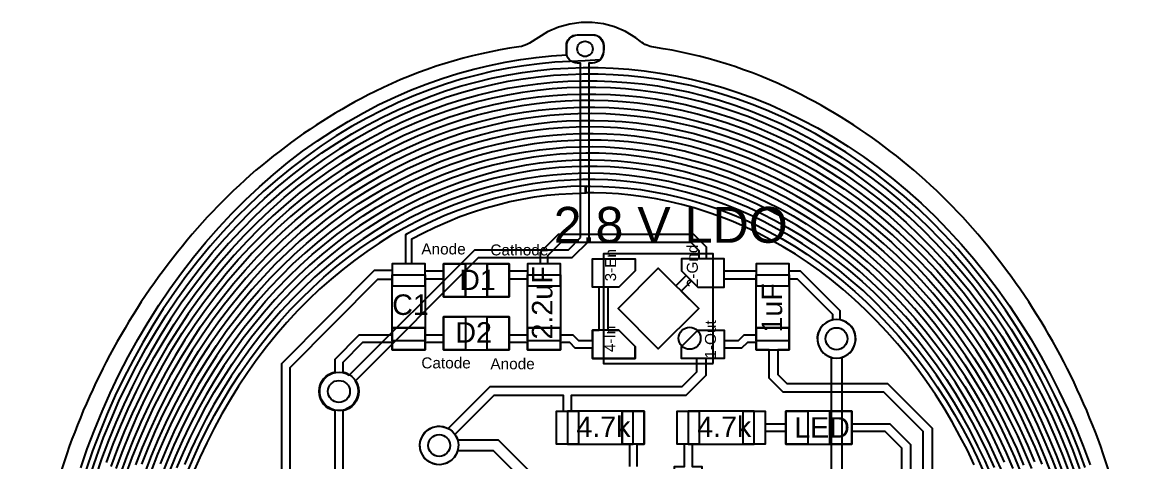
# Model space of a CAD drawing. Header units: millimetres. Extents: x 3.6 to 13.8, y 3.2 to 20.3.
# Drawn here: x 3.55 to 13.8, y 16.33 to 20.32 of the extents above; entities that cross this region are included whole.
import ezdxf

# ---------------------------------------------------------------- set-up
doc = ezdxf.new("R2010")
doc.units = ezdxf.units.MM
for name, color, linetype in [('BoardOutline', 30, 'Continuous'), ('BottomLayer', 2, 'Continuous'), ('DrillUnplated', 6, 'Continuous'), ('LayOut_Top', 4, 'Continuous'), ('Top Exposing Pad', 91, 'Continuous')]:
    doc.layers.add(name, color=color, linetype=linetype)
doc.layers.add('TopLayer', color=3, linetype='Continuous', lineweight=25)
doc.styles.get("Standard").update_dxf_attribs({"font": 'arial.ttf'})

msp = doc.modelspace()

# ---------------------------------------------------------------- linework, layer by layer
at = {"layer": 'BoardOutline'}
msp.add_lwpolyline([(13.803, 13.994, 0.083285), (13.4, 16.395, 0.09084), (12.302, 18.342, 0.104065), (10.59, 19.695, 0.078851), (9.305, 20.098, -0.137027), (9.182, 20.152), (9.142, 20.185), (9.048, 20.242), (8.948, 20.283), (8.845, 20.31), (8.743, 20.323), (8.642, 20.323), (8.54, 20.309), (8.437, 20.28), (8.337, 20.237), (8.171, 20.135, -0.102209), (8.075, 20.101, 0.080321), (6.765, 19.695, 0.104065), (5.054, 18.342, 0.09084), (3.956, 16.395, 0.083285), (3.553, 13.994, 0.083285)], format="xyb", dxfattribs=at)
at = {"layer": 'BottomLayer'}
for points in [[(8.638, 18.364), (8.638, 19.954), (8.608, 19.954, -0.414214), (8.508, 20.054), (8.508, 20.111, -0.414214), (8.608, 20.211), (8.745, 20.211, -0.414653), (8.845, 20.111), (8.845, 20.054, -0.414653), (8.745, 19.954), (8.713, 19.954), (8.713, 18.333), (8.558, 18.179), (7.704, 18.179), (6.583, 17.058, -9.224931), (6.53, 17.111), (7.673, 18.254), (8.527, 18.254)], [(8.633, 12.275), (8.283, 11.924), (8.796, 11.411), (8.796, 9.911, -6.854102), (8.696, 9.911), (8.696, 11.37), (7.959, 12.107), (7.959, 12.106), (7.187, 12.106, -6.854102), (7.187, 12.206), (8.001, 12.206), (8.212, 11.995), (8.533, 12.316), (8.533, 15.734), (7.845, 16.421), (7.517, 16.421, -6.854102), (7.517, 16.521), (7.887, 16.521), (8.633, 15.775)]]:
    msp.add_lwpolyline(points, format="xyb", close=True, dxfattribs=at)
msp.add_lwpolyline([(11.02, 16.01), (11.02, 17.275, 6.853943), (10.92, 17.275), (10.92, 16.052)], format="xyb", dxfattribs=at)
at = {"layer": 'DrillUnplated'}
for centre, radius in [((8.678, 20.083), 0.07), ((10.969, 17.443), 0.1), ((6.436, 16.963), 0.1), ((7.349, 16.471), 0.1)]:
    msp.add_circle(centre, radius, dxfattribs=at)
at = {"layer": 'LayOut_Top'}
for points in [[(9.846, 17.217), (9.846, 18.217), (8.846, 18.217), (8.846, 17.217)], [(7.988, 18.125), (7.388, 18.125), (7.388, 17.825), (7.988, 17.825)], [(7.221, 18.025), (7.221, 17.425), (6.921, 17.425), (6.921, 18.025)], [(8.455, 18.025), (8.455, 17.425), (8.155, 17.425), (8.155, 18.025)], [(10.538, 18.025), (10.538, 17.425), (10.238, 17.425), (10.238, 18.025)], [(7.988, 17.643), (7.388, 17.643), (7.388, 17.343), (7.988, 17.343)], [(9.118, 16.783), (8.518, 16.783), (8.518, 16.483), (9.118, 16.483)], [(10.218, 16.783), (9.618, 16.783), (9.618, 16.483), (10.218, 16.483)], [(11.108, 16.783), (10.508, 16.783), (10.508, 16.483), (11.108, 16.483)]]:
    msp.add_lwpolyline(points, close=True, dxfattribs=at)
msp.add_circle((9.631, 17.447), 0.1, dxfattribs=at)
at = {"layer": 'Top Exposing Pad'}
for points in [[(9.136, 18.172), (9.136, 18.062), (8.986, 17.912), (8.746, 17.912), (8.746, 18.172)], [(9.556, 18.172), (9.556, 18.062), (9.706, 17.912), (9.946, 17.912), (9.946, 18.172)], [(6.921, 17.925), (7.221, 17.925), (7.221, 18.125), (6.921, 18.125)], [(7.588, 17.825), (7.388, 17.825), (7.388, 18.125), (7.588, 18.125)], [(7.988, 17.825), (7.788, 17.825), (7.788, 18.125), (7.988, 18.125)], [(8.155, 17.925), (8.455, 17.925), (8.455, 18.125), (8.155, 18.125)], [(9.346, 17.35), (9.714, 17.717), (9.346, 18.085), (8.979, 17.717)], [(10.238, 17.925), (10.538, 17.925), (10.538, 18.125), (10.238, 18.125)], [(7.588, 17.343), (7.388, 17.343), (7.388, 17.643), (7.588, 17.643)], [(7.988, 17.343), (7.788, 17.343), (7.788, 17.643), (7.988, 17.643)], [(6.921, 17.343), (7.221, 17.343), (7.221, 17.543), (6.921, 17.543)], [(8.155, 17.343), (8.455, 17.343), (8.455, 17.543), (8.155, 17.543)], [(10.238, 17.343), (10.538, 17.343), (10.538, 17.543), (10.238, 17.543)], [(9.136, 17.262), (9.136, 17.372), (8.986, 17.522), (8.746, 17.522), (8.746, 17.262)], [(9.556, 17.262), (9.556, 17.372), (9.706, 17.522), (9.946, 17.522), (9.946, 17.262)], [(8.618, 16.483), (8.418, 16.483), (8.418, 16.783), (8.618, 16.783)], [(9.218, 16.483), (9.018, 16.483), (9.018, 16.783), (9.218, 16.783)], [(9.718, 16.483), (9.518, 16.483), (9.518, 16.783), (9.718, 16.783)], [(10.318, 16.483), (10.118, 16.483), (10.118, 16.783), (10.318, 16.783)], [(10.708, 16.483), (10.508, 16.483), (10.508, 16.783), (10.708, 16.783)], [(11.108, 16.483), (10.908, 16.483), (10.908, 16.783), (11.108, 16.783)]]:
    msp.add_lwpolyline(points, close=True, dxfattribs=at)
at = {"layer": 'TopLayer'}
for points in [[(4.083, 16.266), (4.143, 16.439), (4.208, 16.61), (4.278, 16.78), (4.352, 16.948), (4.431, 17.114), (4.515, 17.277), (4.604, 17.437), (4.697, 17.594), (4.794, 17.748), (4.895, 17.898), (5.001, 18.044), (5.11, 18.186), (5.224, 18.324), (5.341, 18.457), (5.461, 18.585), (5.584, 18.709), (5.711, 18.827), (5.84, 18.94), (5.971, 19.047), (6.105, 19.15), (6.241, 19.246), (6.379, 19.337), (6.519, 19.422), (6.659, 19.502), (6.801, 19.576), (6.944, 19.644), (7.088, 19.706), (7.232, 19.763), (7.376, 19.814), (7.52, 19.859), (7.664, 19.899), (7.807, 19.933), (7.95, 19.962), (8.092, 19.986), (8.234, 20.005), (8.374, 20.019), (8.513, 20.028), (8.512, 20.11, -0.414653), (8.611, 20.211), (8.747, 20.212, -0.414214), (8.848, 20.113, -0.169303), (8.816, 19.983), (8.679, 19.973), (8.542, 19.969), (8.403, 19.961), (8.263, 19.948), (8.122, 19.93), (7.98, 19.907), (7.837, 19.879), (7.694, 19.845), (7.55, 19.806), (7.406, 19.761), (7.262, 19.711), (7.119, 19.655), (6.975, 19.594), (6.833, 19.526), (6.691, 19.453), (6.551, 19.375), (6.412, 19.29), (6.275, 19.2), (6.139, 19.104), (6.006, 19.003), (5.875, 18.896), (5.747, 18.784), (5.621, 18.667), (5.498, 18.545), (5.379, 18.417), (5.263, 18.286), (5.15, 18.149), (5.042, 18.009), (4.937, 17.864), (4.836, 17.715), (4.74, 17.563), (4.648, 17.408), (4.56, 17.249), (4.477, 17.088), (4.398, 16.925), (4.325, 16.759), (4.256, 16.591), (4.191, 16.422), (4.132, 16.251)], [(6.401, 16.121), (6.401, 16.786, -0.821857), (6.401, 17.141), (6.401, 17.257), (6.621, 17.478), (6.921, 17.478), (6.921, 17.543), (7.221, 17.543), (7.221, 17.478), (7.388, 17.478), (7.388, 17.643), (7.588, 17.643), (7.588, 17.343), (7.388, 17.343), (7.388, 17.408), (7.221, 17.408), (7.221, 17.343), (6.921, 17.343), (6.921, 17.408), (6.65, 17.408), (6.471, 17.228), (6.471, 17.141, -0.821857), (6.471, 16.786), (6.471, 16.121)], [(7.32, 16.299, -1.179006), (7.432, 16.625), (7.813, 17.007), (9.563, 17.007), (9.698, 17.142), (9.698, 17.262), (9.556, 17.262), (9.556, 17.372), (9.706, 17.522), (9.946, 17.522), (9.946, 17.427), (10.076, 17.427), (10.129, 17.478), (10.238, 17.478), (10.238, 17.543), (10.538, 17.543), (10.538, 17.343), (10.435, 17.343), (10.435, 17.118), (10.517, 17.036), (11.434, 17.036), (11.84, 16.63), (11.84, 16.113)], [(11.76, 16.08), (11.76, 16.597), (11.401, 16.956), (10.484, 16.956), (10.355, 17.085), (10.355, 17.343), (10.238, 17.343), (10.238, 17.408), (10.157, 17.408), (10.104, 17.357), (9.946, 17.357), (9.946, 17.262), (9.778, 17.262), (9.778, 17.108), (9.596, 16.927), (8.553, 16.927), (8.553, 16.783), (8.618, 16.783), (8.618, 16.483), (8.418, 16.483), (8.418, 16.783), (8.483, 16.783), (8.483, 16.927), (7.847, 16.927), (7.492, 16.572, -0.510953), (7.4, 16.304)]]:
    msp.add_lwpolyline(points, format="xyb", dxfattribs=at)
for points in [[(4.171, 16.206), (4.229, 16.375), (4.292, 16.543), (4.36, 16.709), (4.432, 16.874), (4.509, 17.036), (4.591, 17.196), (4.677, 17.353), (4.768, 17.507), (4.862, 17.658), (4.961, 17.806), (5.065, 17.949), (5.172, 18.089), (5.282, 18.224), (5.397, 18.356), (5.515, 18.482), (5.636, 18.604), (5.759, 18.72), (5.886, 18.832), (6.015, 18.938), (6.147, 19.039), (6.281, 19.135), (6.416, 19.225), (6.554, 19.309), (6.692, 19.388), (6.832, 19.461), (6.973, 19.529), (7.115, 19.59), (7.257, 19.646), (7.399, 19.697), (7.542, 19.742), (7.684, 19.781), (7.826, 19.815), (7.967, 19.844), (8.108, 19.867), (8.248, 19.886), (8.386, 19.9), (8.524, 19.908), (8.66, 19.912), (8.797, 19.912), (8.936, 19.907), (9.076, 19.897), (9.217, 19.882), (9.359, 19.862), (9.502, 19.837), (9.646, 19.807), (9.79, 19.771), (9.935, 19.73), (10.08, 19.683), (10.224, 19.63), (10.368, 19.572), (10.512, 19.508), (10.655, 19.438), (10.796, 19.363), (10.937, 19.282), (11.076, 19.195), (11.213, 19.102), (11.349, 19.004), (11.482, 18.9), (11.612, 18.791), (11.74, 18.677), (11.866, 18.558), (11.988, 18.433), (12.106, 18.304), (12.222, 18.17), (12.333, 18.032), (12.441, 17.89), (12.545, 17.744), (12.644, 17.594), (12.74, 17.441), (12.831, 17.285), (12.917, 17.125), (12.999, 16.964), (13.077, 16.799), (13.149, 16.633), (13.217, 16.465), (13.28, 16.296)], [(13.235, 16.269), (13.173, 16.437), (13.106, 16.603), (13.034, 16.768), (12.957, 16.931), (12.876, 17.091), (12.791, 17.249), (12.701, 17.404), (12.606, 17.555), (12.508, 17.704), (12.405, 17.848), (12.298, 17.989), (12.188, 18.126), (12.074, 18.259), (11.956, 18.387), (11.835, 18.51), (11.712, 18.628), (11.585, 18.741), (11.455, 18.849), (11.324, 18.952), (11.19, 19.049), (11.054, 19.141), (10.916, 19.227), (10.777, 19.308), (10.637, 19.382), (10.495, 19.451), (10.353, 19.515), (10.21, 19.573), (10.067, 19.625), (9.924, 19.671), (9.781, 19.712), (9.638, 19.748), (9.495, 19.778), (9.354, 19.803), (9.213, 19.822), (9.073, 19.837), (8.934, 19.847), (8.797, 19.852), (8.661, 19.852), (8.526, 19.848), (8.39, 19.84), (8.253, 19.826), (8.114, 19.808), (7.975, 19.785), (7.835, 19.756), (7.695, 19.723), (7.554, 19.683), (7.413, 19.639), (7.272, 19.589), (7.131, 19.533), (6.991, 19.472), (6.852, 19.406), (6.713, 19.333), (6.576, 19.255), (6.44, 19.172), (6.305, 19.083), (6.173, 18.988), (6.043, 18.888), (5.915, 18.783), (5.789, 18.672), (5.667, 18.557), (5.547, 18.436), (5.43, 18.311), (5.317, 18.181), (5.207, 18.047), (5.101, 17.908), (4.999, 17.766), (4.901, 17.62), (4.807, 17.471), (4.718, 17.318), (4.632, 17.162), (4.552, 17.004), (4.475, 16.843), (4.404, 16.68), (4.337, 16.516), (4.274, 16.35), (4.217, 16.182)], [(4.317, 16.317), (4.379, 16.482), (4.445, 16.645), (4.515, 16.806), (4.591, 16.965), (4.67, 17.122), (4.754, 17.276), (4.843, 17.427), (4.936, 17.575), (5.032, 17.72), (5.133, 17.861), (5.238, 17.998), (5.346, 18.131), (5.458, 18.26), (5.573, 18.384), (5.691, 18.503), (5.813, 18.618), (5.937, 18.728), (6.063, 18.832), (6.192, 18.931), (6.323, 19.025), (6.456, 19.114), (6.59, 19.197), (6.726, 19.274), (6.863, 19.346), (7.001, 19.412), (7.139, 19.473), (7.278, 19.529), (7.418, 19.578), (7.557, 19.623), (7.697, 19.662), (7.836, 19.695), (7.974, 19.724), (8.112, 19.747), (8.249, 19.766), (8.385, 19.779), (8.52, 19.788), (8.653, 19.792), (8.788, 19.792), (8.923, 19.787), (9.06, 19.778), (9.199, 19.764), (9.338, 19.745), (9.478, 19.72), (9.619, 19.691), (9.76, 19.656), (9.902, 19.616), (10.044, 19.57), (10.185, 19.519), (10.327, 19.462), (10.467, 19.4), (10.607, 19.332), (10.746, 19.259), (10.884, 19.179), (11.02, 19.094), (11.155, 19.004), (11.288, 18.908), (11.418, 18.807), (11.546, 18.701), (11.672, 18.589), (11.795, 18.472), (11.915, 18.351), (12.031, 18.224), (12.144, 18.094), (12.254, 17.959), (12.36, 17.82), (12.462, 17.677), (12.56, 17.53), (12.653, 17.38), (12.743, 17.227), (12.828, 17.071), (12.908, 16.913), (12.984, 16.752), (13.056, 16.589), (13.122, 16.425), (13.184, 16.259)], [(13.135, 16.246), (13.073, 16.41), (13.007, 16.573), (12.936, 16.734), (12.86, 16.893), (12.78, 17.049), (12.696, 17.204), (12.607, 17.355), (12.514, 17.503), (12.417, 17.648), (12.315, 17.789), (12.21, 17.927), (12.102, 18.06), (11.989, 18.189), (11.874, 18.314), (11.755, 18.434), (11.633, 18.549), (11.509, 18.659), (11.382, 18.764), (11.252, 18.864), (11.121, 18.959), (10.987, 19.048), (10.852, 19.131), (10.716, 19.209), (10.578, 19.282), (10.439, 19.349), (10.3, 19.41), (10.16, 19.466), (10.02, 19.516), (9.88, 19.561), (9.739, 19.6), (9.599, 19.634), (9.46, 19.663), (9.321, 19.687), (9.183, 19.705), (9.047, 19.719), (8.911, 19.728), (8.777, 19.732), (8.644, 19.732), (8.512, 19.728), (8.378, 19.718), (8.244, 19.705), (8.108, 19.686), (7.971, 19.662), (7.834, 19.634), (7.696, 19.6), (7.558, 19.561), (7.42, 19.517), (7.282, 19.467), (7.145, 19.412), (7.007, 19.351), (6.871, 19.285), (6.735, 19.213), (6.601, 19.136), (6.468, 19.054), (6.337, 18.966), (6.208, 18.872), (6.08, 18.774), (5.955, 18.67), (5.833, 18.561), (5.713, 18.447), (5.596, 18.328), (5.482, 18.205), (5.372, 18.077), (5.265, 17.945), (5.162, 17.809), (5.062, 17.669), (4.967, 17.525), (4.875, 17.379), (4.788, 17.229), (4.705, 17.076), (4.627, 16.92), (4.553, 16.763), (4.483, 16.603), (4.418, 16.442), (4.358, 16.279)], [(4.406, 16.26), (4.466, 16.421), (4.53, 16.581), (4.599, 16.739), (4.672, 16.895), (4.75, 17.048), (4.832, 17.199), (4.918, 17.348), (5.009, 17.493), (5.103, 17.634), (5.202, 17.773), (5.304, 17.907), (5.41, 18.038), (5.519, 18.164), (5.632, 18.286), (5.748, 18.403), (5.866, 18.516), (5.987, 18.623), (6.111, 18.726), (6.237, 18.824), (6.365, 18.916), (6.495, 19.003), (6.626, 19.084), (6.759, 19.161), (6.893, 19.231), (7.028, 19.297), (7.164, 19.356), (7.3, 19.411), (7.437, 19.46), (7.573, 19.504), (7.71, 19.542), (7.846, 19.575), (7.982, 19.604), (8.117, 19.627), (8.251, 19.645), (8.384, 19.659), (8.516, 19.668), (8.647, 19.672), (8.778, 19.672), (8.911, 19.668), (9.045, 19.659), (9.181, 19.645), (9.317, 19.627), (9.454, 19.603), (9.592, 19.575), (9.731, 19.541), (9.869, 19.502), (10.008, 19.458), (10.147, 19.408), (10.285, 19.353), (10.423, 19.292), (10.56, 19.226), (10.696, 19.154), (10.831, 19.077), (10.965, 18.994), (11.097, 18.906), (11.227, 18.812), (11.355, 18.714), (11.481, 18.61), (11.604, 18.501), (11.724, 18.387), (11.842, 18.268), (11.956, 18.144), (12.067, 18.017), (12.175, 17.885), (12.279, 17.749), (12.379, 17.609), (12.475, 17.466), (12.567, 17.319), (12.655, 17.169), (12.738, 17.017), (12.817, 16.862), (12.892, 16.705), (12.962, 16.545), (13.028, 16.384), (13.089, 16.222)], [(13.035, 16.221), (12.974, 16.382), (12.908, 16.541), (12.838, 16.698), (12.763, 16.854), (12.684, 17.007), (12.601, 17.157), (12.513, 17.305), (12.422, 17.45), (12.326, 17.591), (12.226, 17.729), (12.123, 17.863), (12.016, 17.993), (11.906, 18.119), (11.792, 18.24), (11.675, 18.357), (11.556, 18.469), (11.433, 18.577), (11.309, 18.679), (11.182, 18.776), (11.052, 18.868), (10.922, 18.954), (10.789, 19.035), (10.655, 19.111), (10.52, 19.181), (10.384, 19.246), (10.248, 19.305), (10.111, 19.359), (9.973, 19.407), (9.836, 19.45), (9.699, 19.488), (9.562, 19.521), (9.426, 19.548), (9.29, 19.571), (9.155, 19.588), (9.021, 19.601), (8.888, 19.609), (8.757, 19.613), (8.628, 19.612), (8.498, 19.607), (8.367, 19.597), (8.235, 19.583), (8.102, 19.564), (7.968, 19.54), (7.834, 19.512), (7.699, 19.478), (7.564, 19.439), (7.429, 19.395), (7.294, 19.345), (7.159, 19.291), (7.025, 19.23), (6.891, 19.165), (6.759, 19.094), (6.627, 19.018), (6.497, 18.936), (6.369, 18.849), (6.243, 18.757), (6.118, 18.66), (5.996, 18.557), (5.877, 18.45), (5.76, 18.338), (5.646, 18.221), (5.535, 18.099), (5.427, 17.974), (5.323, 17.844), (5.223, 17.71), (5.126, 17.573), (5.033, 17.432), (4.944, 17.287), (4.859, 17.14), (4.779, 16.99), (4.703, 16.838), (4.631, 16.683), (4.563, 16.527), (4.5, 16.368), (4.442, 16.209)], [(4.494, 16.203), (4.553, 16.361), (4.615, 16.517), (4.683, 16.672), (4.754, 16.825), (4.83, 16.975), (4.91, 17.123), (4.994, 17.268), (5.083, 17.41), (5.175, 17.55), (5.271, 17.685), (5.371, 17.817), (5.474, 17.945), (5.581, 18.069), (5.691, 18.188), (5.804, 18.303), (5.92, 18.414), (6.038, 18.519), (6.159, 18.62), (6.283, 18.716), (6.408, 18.807), (6.535, 18.892), (6.663, 18.972), (6.793, 19.047), (6.924, 19.117), (7.057, 19.181), (7.189, 19.24), (7.323, 19.293), (7.456, 19.342), (7.59, 19.385), (7.723, 19.423), (7.857, 19.456), (7.99, 19.484), (8.122, 19.507), (8.253, 19.525), (8.384, 19.538), (8.513, 19.547), (8.641, 19.552), (8.769, 19.552), (8.899, 19.548), (9.031, 19.54), (9.163, 19.527), (9.297, 19.509), (9.431, 19.486), (9.566, 19.459), (9.701, 19.426), (9.837, 19.388), (9.973, 19.345), (10.109, 19.297), (10.244, 19.243), (10.379, 19.184), (10.514, 19.119), (10.647, 19.049), (10.779, 18.974), (10.91, 18.893), (11.039, 18.807), (11.167, 18.716), (11.292, 18.62), (11.415, 18.518), (11.536, 18.412), (11.654, 18.301), (11.769, 18.185), (11.882, 18.064), (11.99, 17.939), (12.096, 17.81), (12.198, 17.677), (12.296, 17.541), (12.39, 17.401), (12.481, 17.257), (12.567, 17.111), (12.649, 16.962), (12.727, 16.81), (12.8, 16.656), (12.869, 16.501), (12.934, 16.343), (12.994, 16.184)], [(12.935, 16.196), (12.875, 16.353), (12.81, 16.508), (12.74, 16.662), (12.667, 16.814), (12.589, 16.963), (12.507, 17.11), (12.42, 17.255), (12.33, 17.396), (12.236, 17.534), (12.138, 17.668), (12.036, 17.799), (11.931, 17.925), (11.822, 18.048), (11.711, 18.166), (11.596, 18.28), (11.479, 18.389), (11.359, 18.493), (11.236, 18.592), (11.112, 18.687), (10.985, 18.776), (10.857, 18.86), (10.727, 18.938), (10.596, 19.011), (10.463, 19.079), (10.33, 19.142), (10.197, 19.199), (10.062, 19.251), (9.928, 19.298), (9.793, 19.339), (9.659, 19.376), (9.525, 19.407), (9.392, 19.433), (9.259, 19.454), (9.127, 19.471), (8.996, 19.482), (8.867, 19.49), (8.738, 19.493), (8.612, 19.491), (8.485, 19.486), (8.357, 19.476), (8.227, 19.461), (8.097, 19.442), (7.966, 19.418), (7.834, 19.389), (7.702, 19.356), (7.57, 19.317), (7.438, 19.273), (7.306, 19.224), (7.174, 19.169), (7.043, 19.11), (6.912, 19.045), (6.783, 18.975), (6.654, 18.9), (6.528, 18.819), (6.402, 18.733), (6.279, 18.642), (6.157, 18.546), (6.038, 18.445), (5.922, 18.34), (5.808, 18.229), (5.697, 18.114), (5.589, 17.995), (5.484, 17.871), (5.382, 17.744), (5.284, 17.612), (5.19, 17.477), (5.1, 17.339), (5.014, 17.197), (4.931, 17.053), (4.853, 16.906), (4.779, 16.756), (4.709, 16.605), (4.644, 16.451), (4.583, 16.296)], [(4.64, 16.301), (4.701, 16.454), (4.766, 16.605), (4.836, 16.755), (4.91, 16.902), (4.988, 17.047), (5.07, 17.189), (5.157, 17.329), (5.247, 17.465), (5.34, 17.598), (5.438, 17.727), (5.539, 17.852), (5.643, 17.974), (5.75, 18.091), (5.861, 18.204), (5.974, 18.312), (6.09, 18.416), (6.208, 18.515), (6.328, 18.609), (6.451, 18.698), (6.575, 18.781), (6.701, 18.86), (6.828, 18.934), (6.956, 19.002), (7.085, 19.065), (7.215, 19.123), (7.345, 19.176), (7.476, 19.224), (7.607, 19.266), (7.737, 19.304), (7.868, 19.336), (7.998, 19.364), (8.127, 19.386), (8.256, 19.404), (8.383, 19.418), (8.51, 19.427), (8.635, 19.432), (8.761, 19.432), (8.888, 19.429), (9.016, 19.421), (9.146, 19.408), (9.276, 19.391), (9.408, 19.369), (9.54, 19.343), (9.672, 19.311), (9.805, 19.274), (9.938, 19.232), (10.071, 19.185), (10.204, 19.133), (10.336, 19.075), (10.467, 19.013), (10.598, 18.945), (10.727, 18.871), (10.855, 18.793), (10.982, 18.709), (11.107, 18.62), (11.23, 18.526), (11.35, 18.427), (11.469, 18.323), (11.584, 18.214), (11.697, 18.101), (11.807, 17.983), (11.914, 17.862), (12.017, 17.736), (12.117, 17.606), (12.214, 17.472), (12.306, 17.335), (12.395, 17.195), (12.479, 17.052), (12.56, 16.907), (12.636, 16.758), (12.708, 16.608), (12.776, 16.456), (12.84, 16.302)], [(12.776, 16.323), (12.712, 16.475), (12.643, 16.625), (12.571, 16.773), (12.494, 16.919), (12.413, 17.062), (12.328, 17.203), (12.239, 17.341), (12.146, 17.475), (12.05, 17.606), (11.95, 17.733), (11.847, 17.857), (11.74, 17.976), (11.63, 18.091), (11.518, 18.202), (11.402, 18.308), (11.285, 18.409), (11.164, 18.505), (11.042, 18.597), (10.918, 18.683), (10.792, 18.765), (10.665, 18.841), (10.537, 18.912), (10.407, 18.977), (10.277, 19.038), (10.146, 19.093), (10.015, 19.143), (9.883, 19.188), (9.752, 19.228), (9.62, 19.263), (9.489, 19.292), (9.359, 19.317), (9.229, 19.338), (9.1, 19.353), (8.973, 19.364), (8.846, 19.371), (8.721, 19.373), (8.597, 19.371), (8.472, 19.365), (8.347, 19.354), (8.22, 19.34), (8.093, 19.32), (7.965, 19.296), (7.836, 19.267), (7.707, 19.234), (7.577, 19.195), (7.448, 19.151), (7.319, 19.102), (7.19, 19.049), (7.062, 18.99), (6.934, 18.925), (6.808, 18.856), (6.682, 18.782), (6.558, 18.702), (6.436, 18.617), (6.316, 18.528), (6.197, 18.433), (6.081, 18.334), (5.967, 18.23), (5.856, 18.121), (5.748, 18.008), (5.643, 17.891), (5.541, 17.769), (5.442, 17.644), (5.347, 17.515), (5.255, 17.382), (5.167, 17.247), (5.084, 17.108), (5.004, 16.966), (4.928, 16.822), (4.856, 16.675), (4.788, 16.527), (4.725, 16.376), (4.666, 16.225)], [(4.727, 16.241), (4.787, 16.391), (4.85, 16.539), (4.918, 16.685), (4.99, 16.83), (5.067, 16.972), (5.147, 17.111), (5.231, 17.247), (5.319, 17.381), (5.41, 17.511), (5.505, 17.637), (5.604, 17.76), (5.705, 17.879), (5.81, 17.994), (5.918, 18.105), (6.028, 18.211), (6.141, 18.312), (6.257, 18.409), (6.374, 18.501), (6.494, 18.589), (6.615, 18.671), (6.738, 18.748), (6.862, 18.821), (6.988, 18.888), (7.114, 18.95), (7.241, 19.007), (7.368, 19.059), (7.496, 19.106), (7.624, 19.147), (7.752, 19.184), (7.879, 19.216), (8.006, 19.244), (8.133, 19.266), (8.259, 19.284), (8.384, 19.298), (8.507, 19.307), (8.63, 19.312), (8.753, 19.313), (8.877, 19.309), (9.002, 19.302), (9.129, 19.29), (9.257, 19.273), (9.385, 19.252), (9.514, 19.226), (9.644, 19.196), (9.774, 19.16), (9.904, 19.119), (10.034, 19.074), (10.163, 19.023), (10.293, 18.967), (10.421, 18.906), (10.549, 18.84), (10.676, 18.768), (10.801, 18.691), (10.925, 18.61), (11.047, 18.523), (11.168, 18.431), (11.286, 18.335), (11.402, 18.234), (11.515, 18.128), (11.625, 18.017), (11.733, 17.902), (11.838, 17.783), (11.939, 17.661), (12.037, 17.534), (12.131, 17.404), (12.222, 17.27), (12.309, 17.133), (12.392, 16.993), (12.471, 16.851), (12.546, 16.706), (12.617, 16.559), (12.683, 16.41), (12.746, 16.26)], [(12.677, 16.292), (12.614, 16.44), (12.546, 16.587), (12.475, 16.731), (12.399, 16.874), (12.319, 17.013), (12.236, 17.151), (12.148, 17.285), (12.057, 17.416), (11.962, 17.543), (11.864, 17.667), (11.763, 17.787), (11.658, 17.903), (11.55, 18.015), (11.44, 18.123), (11.327, 18.226), (11.211, 18.324), (11.094, 18.418), (10.974, 18.506), (10.852, 18.59), (10.729, 18.669), (10.604, 18.743), (10.479, 18.811), (10.352, 18.875), (10.224, 18.933), (10.096, 18.987), (9.968, 19.035), (9.839, 19.078), (9.711, 19.116), (9.582, 19.15), (9.454, 19.178), (9.327, 19.202), (9.2, 19.221), (9.074, 19.235), (8.95, 19.245), (8.826, 19.251), (8.703, 19.253), (8.583, 19.25), (8.461, 19.244), (8.338, 19.233), (8.214, 19.218), (8.089, 19.198), (7.964, 19.174), (7.838, 19.145), (7.712, 19.112), (7.585, 19.073), (7.459, 19.03), (7.332, 18.981), (7.207, 18.928), (7.081, 18.87), (6.957, 18.806), (6.833, 18.738), (6.711, 18.664), (6.59, 18.586), (6.471, 18.502), (6.353, 18.414), (6.238, 18.321), (6.125, 18.223), (6.014, 18.121), (5.906, 18.014), (5.8, 17.903), (5.698, 17.787), (5.599, 17.668), (5.503, 17.545), (5.41, 17.418), (5.321, 17.288), (5.236, 17.155), (5.154, 17.019), (5.076, 16.88), (5.003, 16.739), (4.933, 16.596), (4.868, 16.45), (4.807, 16.303)], [(4.815, 16.182), (4.873, 16.329), (4.935, 16.473), (5.001, 16.617), (5.071, 16.758), (5.145, 16.896), (5.223, 17.033), (5.305, 17.166), (5.391, 17.297), (5.48, 17.424), (5.573, 17.548), (5.669, 17.668), (5.768, 17.785), (5.87, 17.897), (5.975, 18.006), (6.083, 18.11), (6.193, 18.209), (6.306, 18.304), (6.421, 18.395), (6.538, 18.48), (6.656, 18.561), (6.776, 18.637), (6.897, 18.708), (7.02, 18.774), (7.143, 18.835), (7.267, 18.891), (7.392, 18.942), (7.516, 18.988), (7.641, 19.029), (7.766, 19.065), (7.891, 19.097), (8.015, 19.124), (8.139, 19.146), (8.262, 19.164), (8.384, 19.177), (8.505, 19.187), (8.625, 19.192), (8.745, 19.193), (8.866, 19.19), (8.989, 19.183), (9.113, 19.171), (9.237, 19.155), (9.363, 19.135), (9.489, 19.11), (9.616, 19.08), (9.742, 19.046), (9.87, 19.006), (9.997, 18.962), (10.123, 18.913), (10.25, 18.858), (10.376, 18.799), (10.501, 18.734), (10.625, 18.665), (10.747, 18.59), (10.868, 18.511), (10.988, 18.426), (11.106, 18.337), (11.221, 18.243), (11.335, 18.144), (11.446, 18.041), (11.554, 17.933), (11.659, 17.821), (11.762, 17.705), (11.861, 17.585), (11.957, 17.461), (12.05, 17.334), (12.138, 17.204), (12.224, 17.07), (12.305, 16.934), (12.382, 16.795), (12.456, 16.653), (12.525, 16.51), (12.591, 16.364), (12.652, 16.217)], [(12.579, 16.26), (12.517, 16.404), (12.45, 16.547), (12.379, 16.688), (12.305, 16.827), (12.227, 16.964), (12.144, 17.097), (12.058, 17.228), (11.969, 17.355), (11.876, 17.479), (11.779, 17.6), (11.679, 17.717), (11.577, 17.83), (11.471, 17.938), (11.363, 18.043), (11.252, 18.143), (11.139, 18.238), (11.023, 18.329), (10.906, 18.415), (10.787, 18.496), (10.666, 18.573), (10.545, 18.644), (10.421, 18.711), (10.297, 18.772), (10.173, 18.828), (10.048, 18.88), (9.922, 18.926), (9.796, 18.968), (9.671, 19.004), (9.545, 19.036), (9.42, 19.063), (9.296, 19.086), (9.172, 19.104), (9.049, 19.117), (8.927, 19.127), (8.807, 19.132), (8.687, 19.133), (8.569, 19.13), (8.45, 19.123), (8.33, 19.112), (8.209, 19.096), (8.087, 19.076), (7.964, 19.052), (7.841, 19.023), (7.718, 18.99), (7.594, 18.952), (7.47, 18.908), (7.347, 18.861), (7.224, 18.808), (7.102, 18.75), (6.98, 18.687), (6.86, 18.62), (6.741, 18.547), (6.623, 18.47), (6.506, 18.388), (6.392, 18.301), (6.279, 18.209), (6.169, 18.113), (6.061, 18.012), (5.956, 17.907), (5.853, 17.798), (5.754, 17.685), (5.657, 17.568), (5.564, 17.447), (5.474, 17.323), (5.387, 17.195), (5.304, 17.065), (5.225, 16.931), (5.15, 16.795), (5.079, 16.657), (5.011, 16.517), (4.948, 16.374), (4.889, 16.23)], [(4.959, 16.266), (5.019, 16.408), (5.084, 16.548), (5.152, 16.686), (5.224, 16.822), (5.3, 16.955), (5.38, 17.085), (5.463, 17.213), (5.55, 17.338), (5.64, 17.459), (5.734, 17.577), (5.831, 17.691), (5.931, 17.801), (6.033, 17.907), (6.138, 18.009), (6.246, 18.106), (6.356, 18.199), (6.468, 18.288), (6.582, 18.372), (6.697, 18.451), (6.814, 18.525), (6.933, 18.595), (7.052, 18.66), (7.173, 18.719), (7.294, 18.774), (7.415, 18.824), (7.537, 18.87), (7.659, 18.91), (7.781, 18.946), (7.903, 18.977), (8.024, 19.004), (8.145, 19.026), (8.266, 19.044), (8.385, 19.057), (8.503, 19.066), (8.62, 19.071), (8.737, 19.073), (8.856, 19.07), (8.976, 19.063), (9.096, 19.052), (9.218, 19.037), (9.341, 19.018), (9.464, 18.993), (9.588, 18.965), (9.712, 18.931), (9.836, 18.893), (9.96, 18.85), (10.084, 18.802), (10.207, 18.749), (10.33, 18.691), (10.453, 18.629), (10.574, 18.561), (10.694, 18.489), (10.812, 18.411), (10.929, 18.329), (11.044, 18.242), (11.157, 18.15), (11.268, 18.054), (11.377, 17.953), (11.483, 17.848), (11.586, 17.739), (11.686, 17.626), (11.783, 17.509), (11.877, 17.389), (11.968, 17.265), (12.055, 17.137), (12.138, 17.007), (12.218, 16.874), (12.294, 16.738), (12.366, 16.6), (12.434, 16.46), (12.498, 16.318)], [(12.481, 16.227), (12.419, 16.368), (12.354, 16.507), (12.285, 16.645), (12.211, 16.78), (12.134, 16.913), (12.053, 17.043), (11.969, 17.17), (11.881, 17.294), (11.789, 17.415), (11.695, 17.532), (11.597, 17.646), (11.496, 17.755), (11.392, 17.861), (11.286, 17.962), (11.178, 18.059), (11.067, 18.152), (10.954, 18.24), (10.839, 18.324), (10.723, 18.402), (10.605, 18.476), (10.485, 18.545), (10.365, 18.609), (10.244, 18.668), (10.122, 18.723), (9.999, 18.772), (9.877, 18.817), (9.754, 18.857), (9.631, 18.892), (9.509, 18.922), (9.387, 18.948), (9.265, 18.97), (9.145, 18.987), (9.025, 18.999), (8.906, 19.008), (8.788, 19.012), (8.672, 19.012), (8.557, 19.009), (8.44, 19.002), (8.322, 18.99), (8.204, 18.975), (8.085, 18.955), (7.965, 18.93), (7.845, 18.901), (7.724, 18.868), (7.604, 18.83), (7.483, 18.787), (7.363, 18.74), (7.243, 18.688), (7.123, 18.631), (7.005, 18.569), (6.887, 18.502), (6.771, 18.43), (6.656, 18.354), (6.543, 18.273), (6.431, 18.188), (6.322, 18.098), (6.214, 18.003), (6.109, 17.904), (6.007, 17.801), (5.907, 17.694), (5.81, 17.583), (5.716, 17.468), (5.626, 17.35), (5.538, 17.228), (5.454, 17.103), (5.374, 16.975), (5.297, 16.844), (5.224, 16.711), (5.155, 16.576), (5.09, 16.438), (5.028, 16.299)], [(5.045, 16.205), (5.104, 16.343), (5.166, 16.48), (5.233, 16.615), (5.303, 16.747), (5.377, 16.877), (5.455, 17.005), (5.536, 17.13), (5.621, 17.252), (5.709, 17.37), (5.8, 17.485), (5.894, 17.597), (5.991, 17.705), (6.091, 17.808), (6.194, 17.908), (6.299, 18.004), (6.406, 18.095), (6.515, 18.181), (6.626, 18.264), (6.739, 18.341), (6.853, 18.414), (6.968, 18.482), (7.085, 18.546), (7.202, 18.604), (7.321, 18.658), (7.439, 18.708), (7.558, 18.752), (7.677, 18.792), (7.797, 18.827), (7.916, 18.858), (8.034, 18.884), (8.152, 18.906), (8.269, 18.923), (8.386, 18.937), (8.502, 18.946), (8.616, 18.951), (8.73, 18.953), (8.846, 18.95), (8.963, 18.944), (9.081, 18.934), (9.199, 18.919), (9.319, 18.9), (9.439, 18.877), (9.56, 18.849), (9.681, 18.817), (9.802, 18.78), (9.924, 18.738), (10.045, 18.691), (10.165, 18.64), (10.285, 18.584), (10.405, 18.523), (10.523, 18.457), (10.64, 18.387), (10.756, 18.311), (10.87, 18.231), (10.983, 18.147), (11.093, 18.058), (11.202, 17.964), (11.308, 17.866), (11.412, 17.764), (11.513, 17.657), (11.611, 17.547), (11.706, 17.433), (11.798, 17.316), (11.886, 17.195), (11.972, 17.071), (12.053, 16.943), (12.131, 16.814), (12.206, 16.681), (12.276, 16.547), (12.343, 16.41), (12.406, 16.271)], [(12.383, 16.193), (12.323, 16.33), (12.258, 16.466), (12.19, 16.6), (12.118, 16.732), (12.042, 16.861), (11.963, 16.988), (11.88, 17.111), (11.793, 17.232), (11.703, 17.349), (11.611, 17.463), (11.515, 17.574), (11.416, 17.68), (11.315, 17.783), (11.211, 17.881), (11.104, 17.975), (10.996, 18.065), (10.885, 18.15), (10.773, 18.231), (10.659, 18.307), (10.543, 18.379), (10.427, 18.445), (10.309, 18.507), (10.191, 18.564), (10.072, 18.617), (9.952, 18.665), (9.833, 18.707), (9.713, 18.746), (9.593, 18.779), (9.473, 18.808), (9.354, 18.833), (9.236, 18.853), (9.118, 18.869), (9.001, 18.881), (8.885, 18.889), (8.771, 18.892), (8.657, 18.892), (8.545, 18.888), (8.431, 18.881), (8.316, 18.869), (8.2, 18.853), (8.084, 18.833), (7.967, 18.809), (7.849, 18.78), (7.732, 18.747), (7.614, 18.709), (7.496, 18.666), (7.379, 18.619), (7.262, 18.568), (7.146, 18.511), (7.03, 18.45), (6.915, 18.385), (6.802, 18.314), (6.69, 18.239), (6.58, 18.16), (6.471, 18.075), (6.365, 17.987), (6.26, 17.894), (6.158, 17.797), (6.058, 17.696), (5.961, 17.591), (5.867, 17.482), (5.776, 17.369), (5.688, 17.253), (5.603, 17.134), (5.522, 17.011), (5.444, 16.886), (5.369, 16.758), (5.299, 16.628), (5.232, 16.496), (5.169, 16.361), (5.109, 16.225)], [(5.993, 16.113), (5.993, 17.182), (6.791, 17.985), (6.921, 17.985), (6.921, 17.925), (7.221, 17.925), (7.221, 17.99), (7.388, 17.99), (7.388, 17.825), (7.588, 17.825), (7.588, 18.125), (7.388, 18.125), (7.388, 18.06), (7.221, 18.06), (7.221, 18.125), (7.101, 18.125), (7.101, 18.352), (7.2, 18.405), (7.312, 18.459), (7.425, 18.509), (7.539, 18.555), (7.653, 18.596), (7.766, 18.632), (7.88, 18.664), (7.993, 18.692), (8.106, 18.715), (8.218, 18.735), (8.33, 18.75), (8.441, 18.761), (8.69, 18.771), (8.689, 18.832), (8.548, 18.829), (8.436, 18.821), (8.323, 18.809), (8.209, 18.794), (8.095, 18.774), (7.98, 18.75), (7.865, 18.722), (7.749, 18.689), (7.633, 18.652), (7.518, 18.611), (7.402, 18.564), (7.287, 18.514), (7.173, 18.458), (7.059, 18.398), (7.041, 18.388), (7.041, 18.125), (6.921, 18.125), (6.921, 18.065), (6.757, 18.065), (5.913, 17.215), (5.913, 16.113)], [(12.225, 16.294), (12.162, 16.427), (12.094, 16.557), (12.023, 16.685), (11.949, 16.811), (11.871, 16.934), (11.789, 17.054), (11.704, 17.172), (11.616, 17.286), (11.525, 17.396), (11.431, 17.503), (11.335, 17.606), (11.235, 17.706), (11.134, 17.801), (11.03, 17.892), (10.924, 17.979), (10.816, 18.061), (10.706, 18.139), (10.595, 18.212), (10.483, 18.281), (10.369, 18.345), (10.255, 18.405), (10.139, 18.46), (10.024, 18.51), (9.907, 18.556), (9.791, 18.597), (9.674, 18.634), (9.558, 18.666), (9.442, 18.693), (9.327, 18.717), (9.212, 18.736), (9.097, 18.751), (8.984, 18.762), (8.872, 18.769), (8.759, 18.771), (8.683, 18.771), (8.683, 18.832), (8.727, 18.833), (8.84, 18.831), (8.953, 18.825), (9.068, 18.815), (9.183, 18.801), (9.3, 18.782), (9.417, 18.76), (9.534, 18.733), (9.652, 18.702), (9.77, 18.666), (9.889, 18.625), (10.006, 18.58), (10.124, 18.531), (10.241, 18.476), (10.357, 18.417), (10.473, 18.353), (10.587, 18.285), (10.7, 18.212), (10.811, 18.134), (10.921, 18.052), (11.029, 17.965), (11.135, 17.874), (11.239, 17.779), (11.34, 17.68), (11.438, 17.576), (11.534, 17.469), (11.627, 17.358), (11.717, 17.244), (11.804, 17.126), (11.887, 17.005), (11.968, 16.881), (12.044, 16.754), (12.117, 16.625), (12.186, 16.494), (12.251, 16.361), (12.313, 16.226)], [(9.153, 16.279), (9.153, 16.483), (9.218, 16.483), (9.218, 16.783), (9.018, 16.783), (9.018, 16.483), (9.083, 16.483), (9.083, 16.279)], [(11.564, 15.777), (11.564, 16.446), (11.413, 16.598), (11.108, 16.598), (11.108, 16.483), (10.908, 16.483), (10.908, 16.783), (11.108, 16.783), (11.108, 16.718), (11.108, 16.668), (11.456, 16.668), (11.644, 16.479), (11.644, 15.758)]]:
    msp.add_lwpolyline(points, dxfattribs=at)
msp.add_lwpolyline([(10.238, 17.99), (10.238, 17.925), (10.538, 17.925), (10.538, 17.99), (10.611, 17.99), (10.934, 17.668), (10.934, 17.614, 9.898979), (11.004, 17.614), (11.004, 17.697), (10.64, 18.06), (10.538, 18.06), (10.538, 18.125), (10.238, 18.125), (10.238, 18.06), (10.143, 18.06), (9.946, 18.06), (9.946, 18.172), (9.786, 18.172), (9.786, 18.276), (9.671, 18.392), (8.432, 18.392), (8.27, 18.23), (8.27, 18.125), (8.155, 18.125), (8.155, 18.06), (7.988, 18.06), (7.988, 18.125), (7.788, 18.125), (7.788, 17.825), (7.988, 17.825), (7.988, 17.99), (8.155, 17.99), (8.155, 17.925), (8.455, 17.925), (8.455, 18.125), (8.34, 18.125), (8.34, 18.201), (8.461, 18.322), (9.642, 18.322), (9.716, 18.247), (9.716, 18.172), (9.556, 18.172), (9.556, 18.062), (9.599, 18.02), (9.505, 17.926), (9.346, 18.085), (8.979, 17.717), (9.346, 17.35), (9.714, 17.717), (9.555, 17.876), (9.649, 17.97), (9.706, 17.912), (9.946, 17.912), (9.946, 17.99), (10.143, 17.99)], format="xyb", close=True, dxfattribs=at)
for points in [[(9.136, 18.062), (8.986, 17.912), (8.886, 17.912), (8.886, 17.522), (8.986, 17.522), (9.136, 17.372), (9.136, 17.262), (8.746, 17.262), (8.746, 17.357), (8.588, 17.357), (8.539, 17.408), (8.455, 17.408), (8.455, 17.343), (8.155, 17.343), (8.155, 17.408), (7.988, 17.408), (7.988, 17.343), (7.788, 17.343), (7.788, 17.643), (7.988, 17.643), (7.988, 17.478), (8.155, 17.478), (8.155, 17.543), (8.455, 17.543), (8.455, 17.478), (8.568, 17.478), (8.618, 17.427), (8.746, 17.427), (8.746, 17.522), (8.806, 17.522), (8.806, 17.912), (8.746, 17.912), (8.746, 18.172), (9.136, 18.172)], [(9.653, 16.483), (9.653, 16.279), (9.743, 16.279), (9.743, 15.879), (9.493, 15.879), (9.493, 16.279), (9.583, 16.279), (9.583, 16.483), (9.518, 16.483), (9.518, 16.783), (9.718, 16.783), (9.718, 16.483)], [(10.318, 16.668), (10.508, 16.668), (10.508, 16.783), (10.708, 16.783), (10.708, 16.483), (10.508, 16.483), (10.508, 16.598), (10.318, 16.598), (10.318, 16.483), (10.118, 16.483), (10.118, 16.783), (10.318, 16.783)]]:
    msp.add_lwpolyline(points, close=True, dxfattribs=at)

# ---------------------------------------------------------------- texts
at = {"layer": 'LayOut_Top'}
for s, height, p in [('2.8 V LDO', 0.3269, (8.393, 18.317)), ('Anode', 0.1, (7.187, 18.211)), ('Cathode', 0.1, (7.816, 18.202)), ('D1', 0.1867, (7.532, 17.886)), ('C1', 0.1867, (6.921, 17.66)), ('D2', 0.1867, (7.497, 17.407)), ('Catode', 0.1, (7.187, 17.173)), ('Anode', 0.1, (7.816, 17.165)), ('4.7k', 0.1867, (8.6, 16.548)), ('4.7k', 0.1867, (9.7, 16.548)), ('LED', 0.1867, (10.584, 16.542))]:
    msp.add_text(s, height=height, dxfattribs=at).set_placement(p)
for s, height, p in [('3-En', 0.1, (8.961, 17.965)), ('2-Gnd', 0.1, (9.706, 17.912)), ('2.2uF', 0.1867, (8.381, 17.436)), ('1uF', 0.1867, (10.474, 17.499)), ('4-In', 0.1, (8.955, 17.321)), ('1-Out', 0.1, (9.871, 17.262))]:
    msp.add_text(s, height=height, rotation=90, dxfattribs=at).set_placement(p)

doc.saveas('drawing.dxf')
